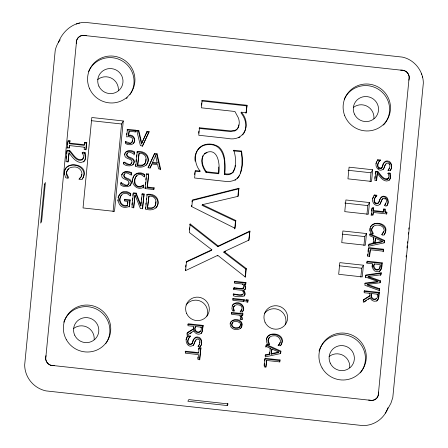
<?xml version="1.0" encoding="UTF-8"?>
<svg xmlns="http://www.w3.org/2000/svg" width="448" height="448" viewBox="0 0 448 448"><rect width="100%" height="100%" fill="white"/><g stroke="black" fill="none" stroke-linecap="round" stroke-linejoin="round"><path stroke-width="0.67" d="M145.897 159.09L145.606 162.26M155.764 201.802L155.467 204.977M237.339 178.483C243.55 170.94 242.788 160.194 241.59 151.077L233.918 150.237L233.878 150.674C236.51 158.43 238.073 177.565 224.498 174.429C225.904 162.546 224.364 143.041 207.732 144.654C199.461 144.9 193.575 153.289 195.182 161.218M224.498 174.429L224.851 173.796C224.784 164.814 226.402 153.535 218.798 146.894C214.077 143.769 207.771 143.041 202.608 145.499C193.01 150.321 193.973 163.789 200.105 171.086L199.752 171.718L194.975 171.192M385.118 209.121L385.336 211.406L386.91 212.397L386.758 213.942L373.285 212.464L373.027 215.09L371.504 214.922L372.204 207.704L373.727 207.872L373.117 211.187L383.135 212.285L383.751 208.97L385.118 209.121L384.765 209.754L384.983 212.044L386.557 213.035L386.456 214.06M64.31 174.294L64.562 171.332M369.841 231L370.132 228.172M117.673 201.029L117.706 199.836M132.39 181.591L132.614 179.256M372.064 267.042L372.254 264.398M76.283 43.747C75.622 38.914 80.108 34.182 85.025 35.566L401.906 70.258A7.011 6.894 29.2 0 1 409.013 78.904L378.235 395.444M408.89 80.17C410.682 74.9 406.101 69.479 400.624 70.118M66.069 158.267L66.265 156.251M66.522 153.563L66.718 151.547M67.026 148.366L67.155 147.062M67.407 144.452L67.598 142.492M68.992 147.986L69.518 145.583L84.398 147.213L84.168 149.57L86.072 149.783L86.772 142.598L84.862 142.391L84.51 143.024L86.419 143.231L86.772 142.598M84.862 142.391L84.28 145.387L69.406 143.758L69.989 140.762L68.079 140.554L67.385 147.734L69.289 147.941L69.518 145.583M67.889 161.879L69.059 152.802C72.083 157.254 78.831 166.236 84.627 160.625M69.406 143.758L69.989 140.762M69.059 152.802L68.174 161.896L66.03 161.661L67.138 150.242L69.765 150.534C73.08 153.95 76.804 161.734 82.594 159.219C86.279 157.063 79.05 150.416 85.053 152.594C86.134 155.697 86.145 159.594 83.586 161.997M85.786 149.761L86.419 143.231M113.07 211.641L121.582 123.99L123.278 120.954L91.823 117.51L83.042 207.945L114.498 211.389L123.278 120.954M122.046 174.244C119.65 180.342 130.67 178.562 128.884 183.882C126.146 188.647 119.722 178.931 120.798 185.035C123.934 187.432 130.626 187.841 131.292 182.818C132.395 177.391 122.472 179.385 124.264 174.194C126.683 169.742 132.574 178.59 131.673 172.855C128.548 170.766 122.97 170.52 121.688 174.877M123.452 163.587L123.71 162.366L126.991 164.539L129.618 164.78L130.71 164.388L131.729 162.686M133.829 142.873C135.974 139.154 132.468 135.05 128.442 135.811L129.175 131.242L135.442 131.93L135.615 130.189L127.406 129.293L126.666 136.914C129.584 136.002 134.243 137.693 132.356 141.417C130.844 146.334 124.527 138.415 125.412 143.489C127.876 144.939 131.695 145.617 133.683 143.046M126.582 134.775L126.717 133.392M128.442 135.811L129.175 131.242M124.734 199.304L124.566 201.034L128.022 201.41L127.299 205.873C121.85 207.878 117.908 201.678 120.361 197.03C121.145 194.914 123.144 193.032 125.541 193.407C128.05 192.45 131.337 199.086 130.715 193.542C115.847 183.512 112.986 213.091 129.534 206.36L130.161 199.898L124.734 199.304L124.382 199.937L129.808 200.53L130.161 199.898M127.484 203.958L127.669 202.042M135.145 131.981L135.615 130.189M131.146 175.252L131.673 172.855M133.98 154.997L134.562 152.006C131.387 149.587 124.499 149.912 124.746 155.07C124.662 159.83 133.582 157.982 131.774 163.033C129.035 167.798 122.612 158.088 123.687 164.186C126.823 166.583 133.515 166.998 134.182 161.969C135.285 156.542 125.362 158.536 127.154 153.345C129.573 148.893 135.464 157.746 134.562 152.006M129.181 206.993L129.808 200.53M130.189 195.955L130.715 193.542M135.514 166.365L135.71 164.349M135.968 161.655L136.164 159.639M136.427 156.951L136.623 154.93M131.908 204.887L132.104 202.866M132.367 200.178L132.563 198.156M132.826 195.468L133.022 193.452L135.845 193.76L140.717 206.136L142.212 193.782L144.071 193.99L142.632 208.785L140.403 208.544L135.033 195.059L133.504 207.782M137.239 151.609L135.8 166.404C151.155 171.405 153.194 149.862 137.239 151.609L136.886 152.242C144.547 150.909 151.855 158.575 146.031 165.407M137.598 165.57L139.059 153.513C149.744 152.214 147.538 169.126 137.598 165.57L139.059 153.513M135.033 195.059L133.795 207.822L131.936 207.614L133.375 192.814L136.198 193.127L141.075 205.503M140.918 204.07L141.12 201.998M141.322 199.931L141.523 197.865M143.73 185.052L143.147 188.031C145.908 181.535 139.81 188.86 137.155 185.892C134.378 184.134 134.4 180.225 135.447 177.464M144.222 176.999L144.749 174.586C140.801 171.27 133.935 172.738 132.877 178.192M144.749 174.586C145.342 180.275 141.882 172.917 139.126 174.502C136.186 174.832 134.764 178.018 134.49 180.634C132.905 186.054 140.526 189.61 143.578 185.035M142.341 208.746L144.071 193.99M144.973 188.569L145.107 187.219M145.365 184.531L145.561 182.51M145.824 179.822L146.02 177.806M147.42 187.074L148.691 174.026L146.698 173.807L145.264 188.608L153.927 189.554L154.101 187.807L147.42 187.074L147.067 187.706L153.748 188.44L154.101 187.807M147.067 187.706L148.691 174.026M145.376 209.082L145.572 207.06M145.835 204.372L145.964 203.022M146.289 199.662L146.423 198.318M147.101 194.32L145.667 209.121C161.017 214.116 163.061 192.573 147.101 194.32L146.748 194.953C154.414 193.62 161.717 201.286 155.893 208.124M147.465 208.281L148.926 196.224C159.611 194.93 157.399 211.837 147.465 208.281L148.926 196.224M153.63 189.605L153.748 188.44M185.326 270.525L185.461 269.136M185.662 267.058L185.864 264.975M189.28 229.824L189.47 227.858M191.531 206.623L191.66 205.279M191.99 201.919L192.119 200.575L238.605 188.871L238.958 188.238L192.472 199.942L191.822 206.657L235.066 228.312L235.822 220.517L202.367 204.68L202.009 205.313L235.469 221.15L234.713 228.945M194.645 174.574L194.841 172.547M198.666 133.174L198.862 131.135M201.393 105.062L201.594 103.023M224.151 251.625L249.026 240.044L249.9 231.062L218.243 246.036L190.142 223.955L189.314 232.462L211.831 249.754L186.491 261.565L185.612 270.586L217.745 255.343L245.431 277.099L246.26 268.548L224.151 251.625L223.798 252.258L245.907 269.186L245.14 277.077M241.31 112.19L246.288 112.739L247.016 105.263L202.143 100.352L201.421 107.822L234.92 111.49L238.274 117.706A12.992 12.774 29.2 0 1 238.773 126.118L237.966 127.977L236.785 129.315L235.211 130.25L230.821 130.911L199.483 127.781L198.755 135.257L227.875 138.443C244.49 142.016 251.877 123.749 241.31 112.19L240.951 112.823C245.935 118.888 248.153 128.52 242.62 134.949M199.282 344.618L197.949 346.455L200.329 346.713C202.782 343.487 202.205 336.722 197.098 336.941C192.153 336.851 194.085 346.321 188.81 344.428C185.982 342.003 188.664 338.218 190.378 336.034L187.886 335.759L186.122 339.646M190.008 336.806L190.378 336.034M186.928 333.301L193.329 329.263L193.491 327.578M193.329 329.263L193.9 326.385L187.958 325.73L188.149 323.764L203.101 325.399L202.384 331.335L201.214 333.53M195.558 326.564C192.87 332.937 202.742 334.477 201.202 327.18L195.558 326.564C192.388 330.014 198.229 335.63 200.407 331.134M197.82 358.35L197.943 357.106M198.677 349.546L199.153 347.67L200.917 347.861L199.763 359.772L197.994 359.576L198.475 354.609L185.293 353.164L185.483 351.198L198.671 352.638L199.153 347.67M199.472 359.744L200.917 347.861M203.101 325.399L201.712 332.78M237.882 196.269L238.605 188.871M245.935 113.372L247.016 105.263M238.958 188.238L238.174 196.308L202.367 204.68M233.61 289.486L234.086 287.605C236.807 287.98 247.582 290.567 242.894 284.088L234.517 283.175L234.696 281.305L245.918 282.531L245.734 284.402L244.49 284.267L244.138 284.9L245.375 287.269L245.19 289.027M241.041 315.358L242.71 315.543L242.894 313.673L231.672 312.446L231.493 314.311L239.456 315.185C241.59 316.512 238.756 320.449 242.262 319.553L242.161 317.285L241.041 315.358L240.688 315.991L241.808 317.918L242.038 319.435M233.033 298.441L232.854 300.311L244.07 301.538L244.25 299.667L233.033 298.441L232.68 299.074L243.897 300.3L244.25 299.667M234.086 287.605L233.906 289.475L242.256 290.349C247.005 296.845 236.236 294.319 233.475 293.91L233.29 295.775C237.608 297.326 249.598 297.948 243.533 290.17L245.129 289.173M227.181 405.541L228.099 403.9L188.782 399.594L187.863 401.234L227.181 405.541L227.377 403.508M248.674 240.677L249.9 231.062M242.418 315.554L242.894 313.673M243.779 301.549L243.897 300.3M245.442 284.413L245.918 282.531M246.142 299.746L245.935 301.874L247.895 302.086L248.102 299.958L246.142 299.746L245.79 300.378L247.744 300.591L248.102 299.958M247.593 302.187L247.744 300.591M264.102 365.546L264.292 363.563M264.55 360.926L264.74 358.943L279.692 360.584L280.05 359.951L265.093 358.31L264.264 366.89L266.028 367.08L266.672 360.472L279.854 361.917L280.05 359.951M266.241 346.494L270.29 348.292L269.741 353.948L265.434 354.833L265.233 356.91L280.666 353.556L280.902 351.131L266.437 344.506L265.888 347.127L266.078 345.139L280.549 351.764L280.375 353.584M265.737 367.058L266.672 360.472M265.434 354.833L265.076 355.466L269.388 354.581L269.629 352.066M271.135 354.222L271.936 349.026L278.762 352.072L278.41 352.705L271.135 354.222L271.936 349.026M279.569 361.894L279.692 360.584M360.842 277.178L361.71 268.251L363.406 265.216L339.814 262.634L338.682 274.305L362.27 276.892L363.406 265.216M363.916 245.521L364.784 236.589L366.481 233.554L342.888 230.972L341.757 242.648L365.344 245.23L366.481 233.554M366.929 214.514L367.791 205.587L369.488 202.552L345.901 199.965L344.764 211.641L368.357 214.222L369.488 202.552M370.11 181.714L370.978 172.788L372.674 169.753L349.087 167.171L347.95 178.847L371.543 181.429L372.674 169.753M371.146 215.555L371.342 213.584M371.594 210.963L371.784 208.992M374.786 178.45L374.976 176.49M375.228 173.88L375.351 172.575M365.327 277.754L365.54 275.587L380.856 273.437L381.214 272.804L365.893 274.954L365.68 277.122L377.81 281.422L377.451 282.055L364.75 283.707M366.75 263.133L366.873 261.822L381.825 263.458L382.183 262.825L367.226 261.19L367.035 263.155L372.613 263.766C371.734 266.958 372.921 271.393 376.762 271.673C381.595 272.3 382.239 266.241 382.183 262.825M367.562 256.144L367.758 254.162M368.01 251.524L368.206 249.547M368.536 246.131L368.67 244.748L372.977 243.863L373.33 243.23L373.884 237.574L369.835 235.777L370.026 233.789L384.496 240.414L384.261 242.838L368.822 246.193L369.023 244.115L373.33 243.23M364.358 290.769L364.162 292.734L370.11 293.39L369.891 295.635L363.49 299.673L363.244 302.226L370.261 297.674C370.821 300.345 373.845 301.913 376.365 300.989C379.557 299.471 378.778 295.243 379.31 292.404L364.358 290.769L364 291.402L378.958 293.037L379.31 292.404M372.736 215.068L373.285 212.464M376.314 180.583L377.306 173.337C379.994 176.63 383.443 182.588 388.556 180.634C391.132 179.15 390.93 175.61 390.102 173.169C385.588 171.517 390.751 176.551 388.31 178.349M373.117 211.187L373.727 207.872M369.331 256.334L370.261 249.754L383.449 251.199L383.639 249.228L368.687 247.593L367.853 256.172L369.622 256.362L370.261 249.754M377.306 173.337L376.6 180.611L374.886 180.421L375.771 171.287L377.871 171.517C380.526 174.255 383.505 180.477 388.136 178.472L387.783 179.105C383.152 181.115 380.173 174.888 377.518 172.155L375.418 171.92M375.542 196.974L376.83 195.255L374.343 194.981L373.985 195.614L376.477 195.888M378.997 161.722L380.29 160.003L377.798 159.729L377.446 160.362L379.932 160.636M376.466 196.028L376.83 195.255M379.921 160.776L380.29 160.003M372.977 243.863L373.162 241.976M373.408 239.462L373.884 237.574M374.73 243.499L375.525 238.308L382.351 241.354L381.998 241.987L374.73 243.499L375.525 238.308M374.304 263.956C370.653 270.939 381.612 273.045 380.279 264.611L374.304 263.956C372.674 267.159 376.23 271.572 379.294 268.811M371.767 293.569C368.004 300.597 378.963 302.417 377.412 294.19L371.767 293.569C370.014 296.671 373.514 300.955 376.477 298.435M383.135 212.285L383.751 208.97M379.876 265.782L379.49 268.402M378.958 293.037L378.235 298.973L376.785 301.168M379.126 291.278L379.669 288.719L367.399 284.379L367.046 285.018L379.31 289.352M379.954 282.733L380.442 280.767L368.295 276.444L367.942 277.077L380.083 281.4M380.66 275.458L380.856 273.437M381.825 263.458L381.03 269.388L379.439 271.606M383.096 251.832L383.639 249.228M383.964 242.866L384.496 240.414M379.669 288.719L379.478 290.646L364.89 285.292L365.103 283.074L377.81 281.422M380.442 280.767L380.246 282.766L367.399 284.379M381.214 272.804L381.018 274.826L368.295 276.444M406.106 256.99L406.241 255.601M406.986 247.957L407.187 245.868M407.456 243.09L407.59 241.702M408.335 234.058L408.47 232.669M408.806 229.191L408.94 227.802M45.998 355.622C44.15 360.914 48.737 366.414 54.264 365.674M378.605 392.045L378.476 393.316A7.011 6.894 29.2 0 1 369.863 400.232L368.581 400.092M240.066 319.435L240.134 318.875M234.797 167.737L233.027 172.306M234.998 166.533L235.2 165.323M266.364 339.808C268.341 329.213 287.146 335.658 280.655 345.498M240.498 173.124L241.97 165.491L241.987 157.78L241.237 151.71L241.59 151.077M233.688 306.88C232.198 308.834 237.093 312.295 232.473 310.811L231.89 308.42L232.467 305.379A4.379 4.306 29.2 0 1 234.584 303.335C239.994 300.569 246.646 306.97 242.351 312.054M240.106 325.679L239.971 326.357A2.559 2.52 29.2 0 1 238.829 327.802C235.48 330.182 228.626 326.049 232.826 322.61M124.41 154.879L124.578 154.028M81.155 176.282L81.592 174.384M279.726 343.308L279.961 342.294M383.555 231.577L381.92 234.685M202.664 156.464C200.452 162.014 202.709 167.838 206.018 172.402L218.473 173.768L218.826 173.135C220.175 164.36 217.98 146.115 204.753 153.356L202.664 156.464L203.017 155.837C200.805 161.381 203.062 167.205 206.371 171.774L218.826 173.135M132.334 140.689C132.849 144.967 125.222 143.97 125.614 141.389M83.216 157.674L82.242 159.852C76.451 162.366 72.727 154.582 69.406 151.166L66.786 150.875M241.651 309.148L240.957 311.018L239.994 312.2M376.034 163.615L376.41 162.394M376.762 161.762C373.862 166.085 379.142 173.158 383.522 168.896M372.579 198.867L374.343 194.981M373.307 197.014C370.406 201.337 375.687 208.41 380.066 204.148M120.719 196.398C118.261 201.046 122.203 207.245 127.652 205.24M242.85 311.091C245.308 305.906 238.706 301.778 234.226 303.974A4.379 4.306 29.2 0 0 232.114 306.012M384.72 233.839C389.06 225.383 374.886 219.671 370.625 226.934M133.566 176.585C129.819 183.086 136.668 191.162 143.5 187.398M84.795 160.362L85.366 158.099L84.7 153.227L85.053 152.594M379.506 200.256L378.728 202.39M118.014 197.557L118.362 196.577M195.412 340.721L193.256 345.559M381.87 199.942L379.954 204.361M378.196 395.567C377.266 399.056 373.307 401.218 369.858 400.238L52.982 365.529A7.011 6.894 29.2 0 1 45.875 356.888L76.406 42.482A7.011 6.894 29.2 0 1 85.025 35.56L86.307 35.7M193.978 344.299C194.751 342.166 195.703 337.814 198.873 339.354C201.001 341.174 199.713 344.344 198.302 346.198M383.891 168.269L384.966 165.323L385.93 163.974M380.436 203.521C381.209 201.393 382.161 197.036 385.33 198.576C389.85 200.99 381.013 206.802 386.786 205.934C389.239 202.709 388.657 195.944 383.555 196.162C378.61 196.078 380.542 205.542 375.267 203.65C372.624 201.421 374.786 197.266 376.818 195.395M192.27 343.168C193.183 333.194 205.324 338.587 200.48 346.405M382.183 167.138C383.096 157.164 395.237 162.557 390.393 170.38M386.938 205.632C391.082 200.206 382.794 192.371 379.669 199.791M64.669 170.761L65.078 169.73M230.098 323.478C231.51 319.234 237.726 319.379 240.526 322.084A4.508 4.435 29.2 0 1 241.735 324.783L241.528 326.917L240.582 328.63M378.627 162.193C377.776 163.878 377.278 166.499 379.075 167.765L380.895 168.062L382.116 167.294M375.172 197.445C374.321 199.13 373.822 201.751 375.62 203.017L377.434 203.314L378.661 202.546M238.42 126.75L237.614 128.61L236.432 129.948L234.858 130.883L230.468 131.544L199.125 128.414L199.483 127.781M388.836 169.226L389.312 168.134M385.857 203.386L384.754 205.425M150.041 168.039L151.9 163.99L157.612 164.618L158.564 168.902L160.664 169.131L157.063 153.776L154.61 153.507L148.058 167.77M151.9 163.99L150.142 167.978L148.131 167.754L154.61 153.507M372.137 228.021C371.168 229.802 371.549 232.053 372.596 233.716M152.258 163.005L155.59 155.646L157.226 162.876L156.867 163.509L152.258 163.005L152.611 162.372L157.226 162.876M242.934 294.297C240.822 297.097 235.922 293.849 233.122 294.543L233.475 293.91M141.417 143.914L147.101 131.449L149.128 131.673L142.554 145.908L140.403 145.673L136.696 130.306L138.824 130.542L141.77 143.282L141.417 143.914L138.471 131.174L138.824 130.542M141.77 143.282L147.101 131.449M142.195 146.541L149.128 131.673M82.314 179.015C89.466 168.09 71.271 159.645 65.285 169.215M384.25 234.774C393.03 220.954 364.263 218.394 371.067 233.66C376.488 235.407 370.037 230.58 372.126 228.217C372.938 225.641 375.995 224.834 378.403 225.182C380.867 225.378 383.701 226.789 384.014 229.505C385.627 232.288 378.274 235.609 384.009 235.077L384.602 234.142M187.886 335.759C183.501 339.819 187.925 349.748 193.614 344.926M376.667 161.885L377.798 159.729M244.776 289.806C246.17 288.17 245.98 285.757 244.49 284.267M58.475 42.28C62.714 31.147 73.209 22.131 85.484 22.4L402.276 57.092C414.282 59.506 423.349 70.963 423.332 83.149L392.795 397.555L390.93 403.211L385.459 413.118M69.406 151.166L69.765 150.534M84.039 147.846L84.398 147.213M127.406 129.293L127.053 129.926L135.257 130.822M125.401 142.038L125.754 141.406M136.696 130.306L136.343 130.939L138.471 131.174M121.033 182.566C120.77 184.962 126.75 187.102 128.531 184.514M120.82 183.215L121.173 182.582M155.238 156.279L155.59 155.646M160.311 169.764L156.705 154.409L157.063 153.776M146.698 173.807L146.345 174.44L148.333 174.658M135.845 193.76L136.198 193.127M142.212 193.782L141.859 194.415L143.713 194.622M202.143 100.352L201.79 100.985L246.658 105.896M204.753 153.356L204.4 153.983L206.993 152.639M206.018 172.402L206.371 171.774M234.858 130.883L235.211 130.25M190.142 223.955L189.79 224.588L217.89 246.669L249.547 231.694M233.918 150.237L233.565 150.87L241.237 151.71M186.491 261.565L186.133 262.198L211.478 250.387L211.831 249.754M217.89 246.669L218.243 246.036M235.469 221.15L235.822 220.517M217.392 255.976L217.745 255.343M193.698 331.302L194.051 330.669C194.628 333.962 199.394 335.574 201.572 332.898M200.85 327.813L201.202 327.18M198.671 352.638L198.313 353.27L185.13 351.831M245.907 269.186L246.26 268.548M242.536 284.726L242.894 284.088M233.733 288.238L241.657 289.05L242.71 288.91L243.062 288.277M244.082 296.206C245.448 294.538 244.614 292.141 243.174 290.802L243.533 290.17M231.672 312.446L231.319 313.079L242.536 314.306M242.099 295.215L242.452 294.577M269.937 348.925L270.29 348.292M269.388 354.581L269.741 353.948M388.567 169.534L387.862 170.425L390.242 170.682C392.694 167.457 392.112 160.692 387.01 160.91C382.066 160.821 383.998 170.29 378.722 168.398L379.075 167.765M377.518 172.155L377.871 171.517M381.214 168.437L381.567 167.804M280.549 351.764L280.902 351.131M389.116 164.674L389.469 164.041L388.786 163.324C384.821 161.661 384.978 167.569 383.169 169.529M389.407 180.23L390.281 177.699L389.749 173.802L390.102 173.169M386.949 179.547L387.302 178.914M375.267 203.65L375.62 203.017M377.759 203.694L378.112 203.056M382.833 198.593L381.931 199.78M384.972 199.209L385.33 198.576M384.983 212.044L385.336 211.406M385.56 212.671L385.913 212.038M386.557 213.035L386.91 212.397M363.49 299.673L363.138 300.306L369.538 296.268L369.891 295.635M369.757 294.022L370.11 293.39M377.059 294.818L377.412 294.19M118.541 196.09C120.546 191.481 126.784 191.498 130.362 194.174M133.33 143.679C136.685 140.134 133.784 134.154 128.794 135.178M388.214 170.167C389.463 168.459 390.55 166.102 389.469 164.041M132.798 165.004C138.281 158.004 125.02 159.404 126.801 153.978L127.512 153.306M129.909 185.853C135.391 178.853 122.13 180.253 123.911 174.826L124.622 174.154M387.783 179.105L388.668 177.716M239.546 175.364C236.807 180.432 230.692 182.146 225.294 181.356L194.606 177.996L195.328 170.559L200.105 171.086M124.925 153.266C126.991 150.164 131.454 150.987 134.204 152.639M122.03 174.115C124.102 171.007 128.565 171.836 131.314 173.488M145.438 162.887C143.926 165.536 140.549 165.368 137.95 164.931M155.305 205.598C153.793 208.253 150.416 208.079 147.818 207.648M233.598 306.902L234.534 305.978M135.615 177.1L137.021 175.722M120.876 196.073L121.542 195.266M80.718 177.117L78.926 179.222L81.928 179.547C93.912 162.333 57.238 158.245 65.75 177.778C72.526 179.962 64.462 173.93 67.071 170.974C67.855 168.414 70.61 167.149 73.125 167.098C79.906 165.766 85.35 174.031 79.402 178.903M279.451 343.851L278.018 345.531L280.42 345.794C290.007 332.024 260.669 328.748 267.473 344.378C272.894 346.125 266.442 341.298 268.531 338.934C269.158 336.89 271.365 335.871 273.375 335.838C278.891 334.762 283.158 341.505 278.326 345.408M133.924 175.991C136.298 172.558 141.355 172.906 144.39 175.218M190.361 336.168C188.339 337.876 186.721 341.802 189.162 343.795L190.982 344.092L192.203 343.325M380.274 160.143C378.241 162.014 376.079 166.169 378.722 168.398M195.474 340.558L196.022 340.004M233.38 171.674C231.358 174.261 227.808 174.238 224.851 173.796M68.751 168.907C65.839 170.817 65.979 175.05 67.754 177.688M372.68 227.293L373.397 226.694M269.808 337.411C267.478 338.934 267.59 342.322 269.007 344.434M235.015 180.37L235.945 179.614M194.051 330.669L187.034 335.222L187.281 332.668L193.682 328.63M190.187 333.581L191.946 332.438M364.062 302.103L366.397 300.586M368.155 299.443L369.908 298.306M242.71 288.91L243.544 287.991L243.611 286.804M238.454 137.844L239.999 137.038M223.798 252.258L225.663 251.39M243.174 290.802L244.11 290.41M79.638 23.033L76.255 23.99M375.082 242.872L382.351 241.354M271.488 353.59L278.762 352.072M91.498 120.697L121.582 123.99M146.748 132.082L148.775 132.306M387.621 173.572L389.749 173.802M348.085 170.285L370.978 172.788M67.726 141.187L69.636 141.394M69.759 143.125L84.633 144.749M154.258 154.14L156.705 154.409M82.04 152.936L84.7 153.227M344.898 203.078L367.791 205.587M371.851 208.337L373.374 208.505M383.398 209.602L384.765 209.754M373.47 210.554L383.494 211.652M342.58 234.158L364.784 236.589M368.334 248.226L383.286 249.861M339.506 265.821L361.71 268.251M234.343 281.938L245.56 283.164M242.452 311.909C237.686 312.39 243.001 309.988 241.998 307.815C241.83 306.298 240.425 305.29 239.019 304.998C235.452 303.442 231.605 307.446 233.766 310.828M187.79 324.397L202.748 326.032M187.533 336.392L190.019 336.666M198.8 348.303L200.564 348.499M369.673 234.422L384.143 241.046M422.43 76.675L422.587 77.213M421.574 73.858L421.719 74.334M128.806 182.717L128.839 183.534M199.595 341.734L199.64 342.989M218.462 166.958L218.473 173.768M344.243 99.26A23.794 23.397 29.2 0 1 378.823 89.55A23.794 23.397 29.2 0 1 383.488 125.076M127.372 97.675A23.794 23.397 29.2 0 1 126.381 98.616M88.463 71.798A23.794 23.397 29.2 0 1 121.598 60.558A23.794 23.397 29.2 0 1 129.976 94.539M63.762 322.179A23.794 23.397 29.2 0 1 96.723 309.226A23.794 23.397 29.2 0 1 105.846 343.498M238.806 124.88A12.992 12.774 29.2 0 1 238.577 126.14M73.545 328.558A12.69 12.477 29.2 0 1 94.164 339.713M60.172 39.833A26.768 26.32 29.2 0 0 55.205 50.562L24.668 364.969A26.768 26.32 29.2 0 0 45.993 390.897L362.874 425.6A26.768 26.32 29.2 0 0 387.957 407.719M97.726 79.52A12.69 12.477 29.2 0 1 118.35 90.681M329.101 356.541A12.69 12.477 29.2 0 1 349.72 367.702M353.282 107.509A12.69 12.477 29.2 0 1 373.906 118.664M319.021 351.081A23.794 23.397 29.2 0 1 352.643 337.4A23.794 23.397 29.2 0 1 360.349 372.904M264.449 313.538A11.894 11.698 29.2 0 1 285.197 324.761M186.116 304.959A11.894 11.698 29.2 0 1 206.864 316.182M240.458 324.352L240.324 325.73A2.559 2.52 29.2 0 1 239.182 327.169C228.911 330.697 230.255 317.022 239.613 322.683A2.576 2.537 29.2 0 1 240.458 324.358M242.088 324.15C242.906 330.719 232.31 331.397 230.434 325.993C228.486 319.85 237.322 317.503 240.878 321.451A4.508 4.435 29.2 0 1 242.088 324.15M44.492 184.184L40.712 223.098L41.625 221.458L45.405 182.543L44.492 184.184M344.702 115.646A23.794 23.397 29.2 0 0 385.258 122.478A23.794 23.397 29.2 0 0 370.446 84.325A23.794 23.397 29.2 0 0 344.702 115.646M66.416 339.769A23.794 23.397 29.2 0 0 107.464 340.777A23.794 23.397 29.2 0 0 87.31 305.049A23.794 23.397 29.2 0 0 66.416 339.769M89.634 88.816A23.794 23.397 29.2 0 0 130.469 93.509A23.794 23.397 29.2 0 0 113.641 56.162A23.794 23.397 29.2 0 0 89.634 88.816M74.682 335.143A12.69 12.477 29.2 0 0 96.471 337.534A12.69 12.477 29.2 0 0 87.388 317.66A12.69 12.477 29.2 0 0 74.682 335.143M98.862 86.111A12.69 12.477 29.2 0 0 120.658 88.497A12.69 12.477 29.2 0 0 111.574 68.628A12.69 12.477 29.2 0 0 98.862 86.111M330.238 363.132A12.69 12.477 29.2 0 0 352.027 365.518A12.69 12.477 29.2 0 0 342.944 345.649A12.69 12.477 29.2 0 0 330.238 363.132M354.418 114.094A12.69 12.477 29.2 0 0 376.208 116.48A12.69 12.477 29.2 0 0 367.125 96.611A12.69 12.477 29.2 0 0 354.418 114.094M322.112 368.004A23.794 23.397 29.2 0 0 363.16 368.519A23.794 23.397 29.2 0 0 342.58 333.032A23.794 23.397 29.2 0 0 322.112 368.004M265.014 322.174A11.894 11.698 29.2 0 0 285.443 324.414A11.894 11.698 29.2 0 0 276.931 305.782A11.894 11.698 29.2 0 0 265.014 322.174M186.682 313.6A11.894 11.698 29.2 0 0 207.11 315.834A11.894 11.698 29.2 0 0 198.598 297.203A11.894 11.698 29.2 0 0 186.682 313.6"/></g></svg>
